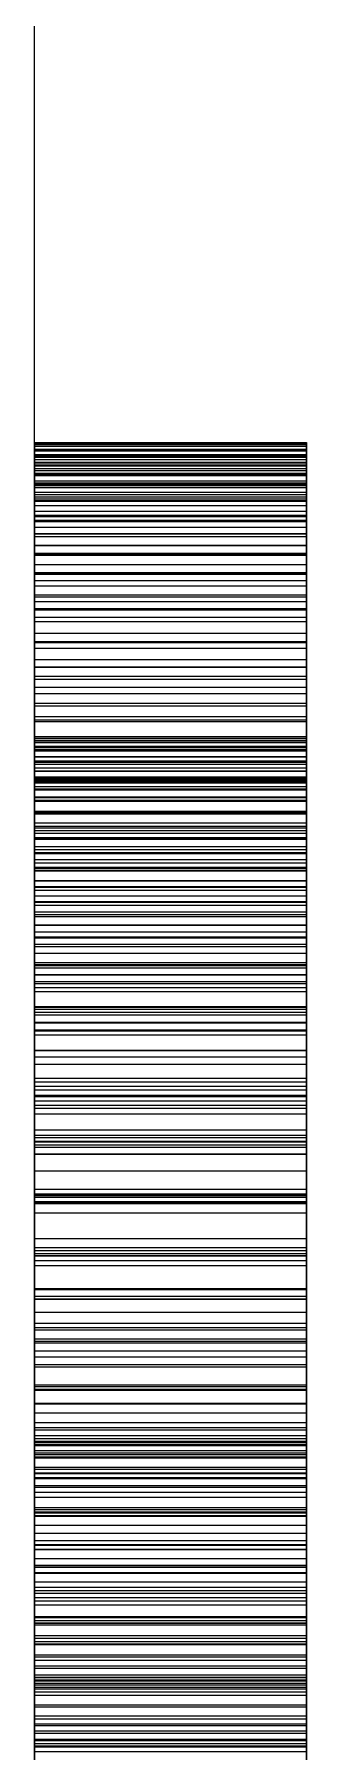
# Model space of a CAD drawing. Header units: millimetres. Extents: x 40 to 1360, y 134 to 546.
# Drawn here: x 107.85 to 108.05, y 488.637 to 489.9 of the extents above; entities that cross this region are included whole.
import ezdxf

# ---------------------------------------------------------------- set-up
doc = ezdxf.new("R2010")
doc.units = ezdxf.units.MM
doc.linetypes.add('WP_HIDDEN', pattern=[2.3, 1.5, -0.8])
doc.layers.add('HIDDEN', color=7, linetype='WP_HIDDEN', lineweight=13)
doc.layers.add('VISIBLE', color=7, linetype='CONTINUOUS', lineweight=25)

msp = doc.modelspace()

# ---------------------------------------------------------------- linework, layer by layer
at = {"layer": 'HIDDEN', "ltscale": 2}
for p, q in [((107.85, 489.6), (107.85, 489.59772)), ((107.85, 489.59882), (107.85, 489.6)), ((107.85, 489.6), (107.85, 489.59938)), ((107.85, 489.59933), (107.85, 489.6)), ((107.85, 489.6), (108.05, 489.6)), ((107.85, 489.59938), (107.85, 489.59751)), ((107.85, 489.59938), (108.05, 489.59938)), ((107.85, 489.59732), (107.85, 489.59933)), ((107.85, 489.59933), (108.05, 489.59933)), ((107.85, 489.59527), (107.85, 489.59882)), ((107.85, 489.59882), (108.05, 489.59882)), ((107.85, 489.59772), (107.85, 489.59486)), ((107.85, 489.59772), (108.05, 489.59772)), ((107.85, 489.59751), (107.85, 489.5944)), ((107.85, 489.59751), (108.05, 489.59751)), ((107.85, 489.59396), (107.85, 489.59732)), ((107.85, 489.59732), (108.05, 489.59732)), ((108.05, 489.59882), (108.05, 489.6)), ((108.05, 489.6), (108.05, 489.59772)), ((108.05, 489.59933), (108.05, 489.6)), ((108.05, 489.6), (108.05, 489.59938)), ((108.05, 489.59938), (108.05, 489.59751)), ((108.05, 489.59732), (108.05, 489.59933)), ((108.05, 489.59527), (108.05, 489.59882)), ((108.05, 489.59772), (108.05, 489.59486)), ((108.05, 489.59751), (108.05, 489.5944)), ((108.05, 489.59396), (108.05, 489.59732)), ((107.85, 489.58936), (107.85, 489.59527)), ((107.85, 489.59527), (108.05, 489.59527)), ((107.85, 489.59486), (107.85, 489.59087)), ((107.85, 489.59486), (108.05, 489.59486)), ((107.85, 489.5944), (107.85, 489.59004)), ((107.85, 489.5944), (108.05, 489.5944)), ((107.85, 489.58926), (107.85, 489.59396)), ((107.85, 489.59396), (108.05, 489.59396)), ((107.85, 489.59119), (107.85, 487.43818)), ((107.85, 489.59028), (107.85, 489.59119)), ((107.85, 488.06676), (107.85, 489.59119)), ((107.85, 489.59119), (107.85, 488.09319)), ((107.85, 489.59119), (107.85, 489.33712)), ((107.85, 489.59119), (108.05, 489.59119)), ((107.85, 489.59087), (107.85, 489.58573)), ((107.85, 489.59087), (108.05, 489.59087)), ((107.85, 489.58756), (107.85, 489.59028)), ((107.85, 489.59028), (108.05, 489.59028)), ((107.85, 489.59004), (107.85, 489.58444)), ((107.85, 489.59004), (108.05, 489.59004)), ((107.85, 489.58109), (107.85, 489.58936)), ((107.85, 489.58936), (108.05, 489.58936)), ((107.85, 489.58322), (107.85, 489.58926)), ((107.85, 489.58926), (108.05, 489.58926)), ((107.85, 489.58303), (107.85, 489.58756)), ((107.85, 489.58756), (108.05, 489.58756)), ((107.85, 489.58573), (107.85, 489.57945)), ((107.85, 489.58573), (108.05, 489.58573)), ((107.85, 489.58444), (107.85, 489.57759)), ((107.85, 489.58444), (108.05, 489.58444)), ((108.05, 489.58936), (108.05, 489.59527)), ((108.05, 489.59486), (108.05, 489.59087)), ((108.05, 489.5944), (108.05, 489.59004)), ((108.05, 489.58926), (108.05, 489.59396)), ((108.05, 489.59119), (108.05, 487.43818)), ((108.05, 489.59028), (108.05, 489.59119)), ((108.05, 488.06676), (108.05, 489.59119)), ((108.05, 489.59119), (108.05, 488.09319)), ((108.05, 489.59119), (108.05, 489.33712)), ((108.05, 489.59087), (108.05, 489.58573)), ((108.05, 489.58756), (108.05, 489.59028)), ((108.05, 489.59004), (108.05, 489.58444)), ((108.05, 489.58109), (108.05, 489.58936)), ((108.05, 489.58322), (108.05, 489.58926)), ((108.05, 489.58303), (108.05, 489.58756)), ((108.05, 489.58573), (108.05, 489.57945)), ((108.05, 489.58444), (108.05, 489.57759)), ((107.85, 489.57584), (107.85, 489.58322)), ((107.85, 489.58322), (108.05, 489.58322)), ((107.85, 489.57669), (107.85, 489.58303)), ((107.85, 489.58303), (108.05, 489.58303)), ((107.85, 489.57046), (107.85, 489.58109)), ((107.85, 489.58109), (108.05, 489.58109)), ((107.85, 489.57945), (107.85, 489.57203)), ((107.85, 489.57945), (108.05, 489.57945)), ((107.85, 489.57759), (107.85, 489.5695)), ((107.85, 489.57759), (108.05, 489.57759)), ((107.85, 489.56853), (107.85, 489.57669)), ((107.85, 489.57669), (108.05, 489.57669)), ((107.85, 489.56711), (107.85, 489.57584)), ((107.85, 489.57584), (108.05, 489.57584)), ((107.85, 489.57203), (107.85, 489.56347)), ((107.85, 489.57203), (108.05, 489.57203)), ((108.05, 489.57584), (108.05, 489.58322)), ((108.05, 489.57669), (108.05, 489.58303)), ((108.05, 489.57046), (108.05, 489.58109)), ((108.05, 489.57945), (108.05, 489.57203)), ((108.05, 489.57759), (108.05, 489.5695)), ((108.05, 489.56853), (108.05, 489.57669)), ((108.05, 489.56711), (108.05, 489.57584)), ((108.05, 489.57203), (108.05, 489.56347)), ((107.85, 489.55746), (107.85, 489.57046)), ((107.85, 489.57046), (108.05, 489.57046)), ((107.85, 489.5695), (107.85, 489.56016)), ((107.85, 489.5695), (108.05, 489.5695)), ((107.85, 489.55856), (107.85, 489.56853)), ((107.85, 489.56853), (108.05, 489.56853)), ((107.85, 489.55704), (107.85, 489.56711)), ((107.85, 489.56711), (108.05, 489.56711)), ((107.85, 489.56347), (107.85, 489.55376)), ((107.85, 489.56347), (108.05, 489.56347)), ((107.85, 489.56182), (107.85, 488.45594)), ((107.85, 489.30921), (107.85, 489.56182)), ((107.85, 489.56182), (108.05, 489.56182)), ((107.85, 489.56016), (107.85, 489.54958)), ((107.85, 489.56016), (108.05, 489.56016)), ((107.85, 489.54677), (107.85, 489.55856)), ((107.85, 489.55856), (108.05, 489.55856)), ((108.05, 489.55746), (108.05, 489.57046)), ((108.05, 489.5695), (108.05, 489.56016)), ((108.05, 489.55856), (108.05, 489.56853)), ((108.05, 489.55704), (108.05, 489.56711)), ((108.05, 489.56347), (108.05, 489.55376)), ((108.05, 489.56182), (108.05, 488.45594)), ((108.05, 489.30921), (108.05, 489.56182)), ((108.05, 489.56016), (108.05, 489.54958)), ((108.05, 489.54677), (108.05, 489.55856)), ((107.85, 489.54209), (107.85, 489.55746)), ((107.85, 489.55746), (108.05, 489.55746)), ((107.85, 489.54563), (107.85, 489.55704)), ((107.85, 489.55704), (108.05, 489.55704)), ((107.85, 489.55376), (107.85, 489.54292)), ((107.85, 489.55376), (108.05, 489.55376)), ((107.85, 489.54958), (107.85, 489.53776)), ((107.85, 489.54958), (108.05, 489.54958)), ((107.85, 489.53318), (107.85, 489.54677)), ((107.85, 489.54677), (108.05, 489.54677)), ((108.05, 489.54209), (108.05, 489.55746)), ((108.05, 489.54563), (108.05, 489.55704)), ((108.05, 489.55376), (108.05, 489.54292)), ((108.05, 489.54958), (108.05, 489.53776)), ((108.05, 489.53318), (108.05, 489.54677)), ((107.85, 489.53288), (107.85, 489.54563)), ((107.85, 489.54563), (108.05, 489.54563)), ((107.85, 489.54292), (107.85, 489.53093)), ((107.85, 489.54292), (108.05, 489.54292)), ((107.85, 489.52437), (107.85, 489.54209)), ((107.85, 489.54209), (108.05, 489.54209)), ((107.85, 489.53776), (107.85, 489.52468)), ((107.85, 489.53776), (108.05, 489.53776)), ((108.05, 489.53288), (108.05, 489.54563)), ((108.05, 489.54292), (108.05, 489.53093)), ((108.05, 489.52437), (108.05, 489.54209)), ((108.05, 489.53776), (108.05, 489.52468)), ((107.85, 489.51729), (107.85, 489.53318)), ((107.85, 489.53318), (108.05, 489.53318)), ((107.85, 489.51878), (107.85, 489.53288)), ((107.85, 489.53288), (108.05, 489.53288)), ((107.85, 489.53093), (107.85, 489.5178)), ((107.85, 489.53093), (108.05, 489.53093)), ((107.85, 489.52468), (107.85, 489.51037)), ((107.85, 489.52468), (108.05, 489.52468)), ((107.85, 489.5046), (107.85, 489.52437)), ((107.85, 489.52437), (108.05, 489.52437)), ((108.05, 489.51729), (108.05, 489.53318)), ((108.05, 489.51878), (108.05, 489.53288)), ((108.05, 489.53093), (108.05, 489.5178)), ((108.05, 489.52468), (108.05, 489.51037)), ((108.05, 489.5046), (108.05, 489.52437)), ((107.85, 489.50335), (107.85, 489.51878)), ((107.85, 489.51878), (108.05, 489.51878)), ((107.85, 489.5178), (107.85, 489.50353)), ((107.85, 489.5178), (108.05, 489.5178)), ((107.85, 489.49862), (107.85, 489.51729)), ((107.85, 489.51729), (108.05, 489.51729)), ((107.85, 489.51037), (107.85, 489.49481)), ((107.85, 489.51037), (108.05, 489.51037)), ((108.05, 489.50335), (108.05, 489.51878)), ((108.05, 489.5178), (108.05, 489.50353)), ((108.05, 489.49862), (108.05, 489.51729)), ((108.05, 489.51037), (108.05, 489.49481)), ((107.85, 489.48311), (107.85, 489.5046)), ((107.85, 489.5046), (108.05, 489.5046)), ((107.85, 489.50353), (107.85, 489.48812)), ((107.85, 489.50353), (108.05, 489.50353)), ((107.85, 489.48657), (107.85, 489.50335)), ((107.85, 489.50335), (108.05, 489.50335)), ((107.85, 489.47717), (107.85, 489.49862)), ((107.85, 489.49862), (108.05, 489.49862)), ((108.05, 489.48311), (108.05, 489.5046)), ((108.05, 489.50353), (108.05, 489.48812)), ((108.05, 489.48657), (108.05, 489.50335)), ((108.05, 489.47717), (108.05, 489.49862)), ((107.85, 489.49481), (107.85, 489.478)), ((107.85, 489.49481), (108.05, 489.49481)), ((107.85, 489.48812), (107.85, 489.47157)), ((107.85, 489.48812), (108.05, 489.48812)), ((107.85, 489.46844), (107.85, 489.48657)), ((107.85, 489.48657), (108.05, 489.48657)), ((107.85, 489.4599), (107.85, 489.48311)), ((107.85, 489.48311), (108.05, 489.48311)), ((108.05, 489.49481), (108.05, 489.478)), ((108.05, 489.48812), (108.05, 489.47157)), ((108.05, 489.46844), (108.05, 489.48657)), ((108.05, 489.4599), (108.05, 489.48311)), ((107.85, 489.478), (107.85, 489.45995)), ((107.85, 489.478), (108.05, 489.478)), ((107.85, 489.45295), (107.85, 489.47717)), ((107.85, 489.47717), (108.05, 489.47717)), ((107.85, 489.47157), (107.85, 489.45387)), ((107.85, 489.47157), (108.05, 489.47157)), ((108.05, 489.478), (108.05, 489.45995)), ((108.05, 489.45295), (108.05, 489.47717)), ((108.05, 489.47157), (108.05, 489.45387)), ((107.85, 489.44898), (107.85, 489.46844)), ((107.85, 489.46844), (108.05, 489.46844)), ((107.85, 489.45995), (107.85, 489.44065)), ((107.85, 489.45995), (108.05, 489.45995)), ((107.85, 489.43496), (107.85, 489.4599)), ((107.85, 489.4599), (108.05, 489.4599)), ((108.05, 489.44898), (108.05, 489.46844)), ((108.05, 489.45995), (108.05, 489.44065)), ((108.05, 489.43496), (108.05, 489.4599)), ((107.85, 489.45387), (107.85, 489.43514)), ((107.85, 489.45387), (108.05, 489.45387)), ((107.85, 489.42596), (107.85, 489.45295)), ((107.85, 489.45295), (108.05, 489.45295)), ((107.85, 489.42817), (107.85, 489.44898)), ((107.85, 489.44898), (108.05, 489.44898)), ((108.05, 489.45387), (108.05, 489.43514)), ((108.05, 489.42596), (108.05, 489.45295)), ((108.05, 489.42817), (108.05, 489.44898)), ((107.85, 489.44065), (107.85, 489.42017)), ((107.85, 489.44065), (108.05, 489.44065)), ((107.85, 489.43514), (107.85, 489.41547)), ((107.85, 489.43514), (108.05, 489.43514)), ((107.85, 489.40831), (107.85, 489.43496)), ((107.85, 489.43496), (108.05, 489.43496)), ((108.05, 489.44065), (108.05, 489.42017)), ((108.05, 489.43514), (108.05, 489.41547)), ((108.05, 489.40831), (108.05, 489.43496)), ((107.85, 489.40637), (107.85, 489.42817)), ((107.85, 489.42817), (108.05, 489.42817)), ((107.85, 489.39618), (107.85, 489.42596)), ((107.85, 489.42596), (108.05, 489.42596)), ((107.85, 489.42017), (107.85, 489.39856)), ((107.85, 489.42017), (108.05, 489.42017)), ((108.05, 489.40637), (108.05, 489.42817)), ((108.05, 489.39618), (108.05, 489.42596)), ((108.05, 489.42017), (108.05, 489.39856)), ((107.85, 489.41547), (107.85, 489.39487)), ((107.85, 489.41547), (108.05, 489.41547)), ((107.85, 489.37994), (107.85, 489.40831)), ((107.85, 489.40831), (108.05, 489.40831)), ((108.05, 489.41547), (108.05, 489.39487)), ((108.05, 489.37994), (108.05, 489.40831)), ((107.85, 489.38393), (107.85, 489.40637)), ((107.85, 489.40637), (108.05, 489.40637)), ((107.85, 489.39856), (107.85, 489.37581)), ((107.85, 489.39856), (108.05, 489.39856)), ((107.85, 489.36363), (107.85, 489.39618)), ((107.85, 489.39618), (108.05, 489.39618)), ((107.85, 489.39487), (107.85, 489.37333)), ((107.85, 489.39487), (108.05, 489.39487)), ((108.05, 489.38393), (108.05, 489.40637)), ((108.05, 489.39856), (108.05, 489.37581)), ((108.05, 489.36363), (108.05, 489.39618)), ((108.05, 489.39487), (108.05, 489.37333)), ((107.85, 489.36084), (107.85, 489.38393)), ((107.85, 489.38393), (108.05, 489.38393)), ((107.85, 489.38264), (107.85, 489.38115)), ((107.85, 489.38113), (107.85, 489.38264)), ((107.85, 489.38264), (108.05, 489.38264)), ((108.05, 489.36084), (108.05, 489.38393)), ((108.05, 489.38264), (108.05, 489.38115)), ((108.05, 489.38113), (108.05, 489.38264)), ((107.85, 489.38117), (107.85, 489.37949)), ((107.85, 489.37939), (107.85, 489.38117)), ((107.85, 489.38117), (108.05, 489.38117)), ((107.85, 489.38115), (107.85, 489.37668)), ((107.85, 489.38115), (108.05, 489.38115)), ((107.85, 489.37659), (107.85, 489.38113)), ((107.85, 489.38113), (108.05, 489.38113)), ((107.85, 489.34984), (107.85, 489.37994)), ((107.85, 489.37994), (108.05, 489.37994)), ((107.85, 489.37949), (107.85, 489.37443)), ((107.85, 489.37949), (108.05, 489.37949)), ((107.85, 489.37402), (107.85, 489.37939)), ((107.85, 489.37939), (108.05, 489.37939)), ((107.85, 489.37668), (107.85, 489.36922)), ((107.85, 489.37668), (108.05, 489.37668)), ((107.85, 489.36901), (107.85, 489.37659)), ((107.85, 489.37659), (108.05, 489.37659)), ((107.85, 489.37581), (107.85, 489.35194)), ((107.85, 489.37581), (108.05, 489.37581)), ((107.85, 489.37443), (107.85, 489.366)), ((107.85, 489.37443), (108.05, 489.37443)), ((107.85, 489.36507), (107.85, 489.37402)), ((107.85, 489.37402), (108.05, 489.37402)), ((107.85, 489.37333), (107.85, 489.35085)), ((107.85, 489.37333), (108.05, 489.37333)), ((107.85, 489.36922), (107.85, 489.35878)), ((107.85, 489.36922), (108.05, 489.36922)), ((108.05, 489.38117), (108.05, 489.37949)), ((108.05, 489.37939), (108.05, 489.38117)), ((108.05, 489.38115), (108.05, 489.37668)), ((108.05, 489.37659), (108.05, 489.38113)), ((108.05, 489.34984), (108.05, 489.37994)), ((108.05, 489.37949), (108.05, 489.37443)), ((108.05, 489.37402), (108.05, 489.37939)), ((108.05, 489.37668), (108.05, 489.36922)), ((108.05, 489.36901), (108.05, 489.37659)), ((108.05, 489.37581), (108.05, 489.35194)), ((108.05, 489.37443), (108.05, 489.366)), ((108.05, 489.36507), (108.05, 489.37402)), ((108.05, 489.37333), (108.05, 489.35085)), ((108.05, 489.36922), (108.05, 489.35878)), ((107.85, 489.35841), (107.85, 489.36901)), ((107.85, 489.36901), (108.05, 489.36901)), ((107.85, 489.366), (107.85, 489.35419)), ((107.85, 489.366), (108.05, 489.366)), ((107.85, 489.35254), (107.85, 489.36507)), ((107.85, 489.36507), (108.05, 489.36507)), ((107.85, 489.3283), (107.85, 489.36363)), ((107.85, 489.36363), (108.05, 489.36363)), ((107.85, 489.33712), (107.85, 489.36084)), ((107.85, 489.36084), (108.05, 489.36084)), ((107.85, 489.35878), (107.85, 489.34535)), ((107.85, 489.35878), (108.05, 489.35878)), ((107.85, 489.34478), (107.85, 489.35841)), ((107.85, 489.35841), (108.05, 489.35841)), ((108.05, 489.35841), (108.05, 489.36901)), ((108.05, 489.366), (108.05, 489.35419)), ((108.05, 489.35254), (108.05, 489.36507)), ((108.05, 489.3283), (108.05, 489.36363)), ((108.05, 489.33712), (108.05, 489.36084)), ((108.05, 489.35878), (108.05, 489.34535)), ((108.05, 489.34478), (108.05, 489.35841)), ((107.85, 489.35419), (107.85, 489.33901)), ((107.85, 489.35419), (108.05, 489.35419)), ((107.85, 488.64099), (107.85, 489.35327)), ((107.85, 489.35327), (108.05, 489.35327)), ((107.85, 489.35327), (107.85, 489.35173)), ((107.85, 489.33643), (107.85, 489.35254)), ((107.85, 489.35254), (108.05, 489.35254)), ((107.85, 489.35194), (107.85, 489.32694)), ((107.85, 489.35194), (108.05, 489.35194)), ((107.85, 489.35173), (108.05, 489.35173)), ((107.85, 489.35173), (107.85, 489.34712)), ((107.85, 489.35085), (107.85, 489.32744)), ((107.85, 489.35085), (108.05, 489.35085)), ((107.85, 489.31802), (107.85, 489.34984)), ((107.85, 489.34984), (108.05, 489.34984)), ((107.85, 489.34712), (108.05, 489.34712)), ((107.85, 489.34712), (107.85, 489.33943)), ((107.85, 489.34535), (107.85, 489.32895)), ((107.85, 489.34535), (108.05, 489.34535)), ((107.85, 489.32812), (107.85, 489.34478)), ((107.85, 489.34478), (108.05, 489.34478)), ((108.05, 489.35419), (108.05, 489.33901)), ((108.05, 488.64099), (108.05, 489.35327)), ((108.05, 489.35327), (108.05, 489.35173)), ((108.05, 489.33643), (108.05, 489.35254)), ((108.05, 489.35194), (108.05, 489.32694)), ((108.05, 489.35173), (108.05, 489.34712)), ((108.05, 489.35085), (108.05, 489.32744)), ((108.05, 489.31802), (108.05, 489.34984)), ((108.05, 489.34712), (108.05, 489.33943)), ((108.05, 489.34535), (108.05, 489.32895)), ((108.05, 489.32812), (108.05, 489.34478)), ((107.85, 489.33943), (108.05, 489.33943)), ((107.85, 489.33943), (107.85, 489.32867)), ((107.85, 489.33901), (107.85, 489.32046)), ((107.85, 489.33901), (108.05, 489.33901)), ((107.85, 489.33712), (107.85, 487.43818)), ((107.85, 489.31275), (107.85, 489.33712)), ((107.85, 489.33712), (108.05, 489.33712)), ((107.85, 489.31674), (107.85, 489.33643)), ((107.85, 489.33643), (108.05, 489.33643)), ((108.05, 489.33943), (108.05, 489.32867)), ((108.05, 489.33901), (108.05, 489.32046)), ((108.05, 489.33712), (108.05, 487.43818)), ((108.05, 489.31275), (108.05, 489.33712)), ((108.05, 489.31674), (108.05, 489.33643)), ((107.85, 489.32895), (107.85, 489.30956)), ((107.85, 489.32895), (108.05, 489.32895)), ((107.85, 489.32867), (108.05, 489.32867)), ((107.85, 489.32867), (107.85, 489.31483)), ((107.85, 489.29111), (107.85, 489.3283)), ((107.85, 489.3283), (108.05, 489.3283)), ((107.85, 489.30843), (107.85, 489.32812)), ((107.85, 489.32812), (108.05, 489.32812)), ((107.85, 489.32744), (107.85, 489.3031)), ((107.85, 489.32744), (108.05, 489.32744)), ((107.85, 489.32694), (107.85, 489.3008)), ((107.85, 489.32694), (108.05, 489.32694)), ((107.85, 489.32046), (107.85, 489.29853)), ((107.85, 489.32046), (108.05, 489.32046)), ((108.05, 489.32895), (108.05, 489.30956)), ((108.05, 489.32867), (108.05, 489.31483)), ((108.05, 489.29111), (108.05, 489.3283)), ((108.05, 489.30843), (108.05, 489.32812)), ((108.05, 489.32744), (108.05, 489.3031)), ((108.05, 489.32694), (108.05, 489.3008)), ((108.05, 489.32046), (108.05, 489.29853)), ((107.85, 489.28509), (107.85, 489.31802)), ((107.85, 489.31802), (108.05, 489.31802)), ((107.85, 489.29347), (107.85, 489.31674)), ((107.85, 489.31674), (108.05, 489.31674)), ((107.85, 489.31483), (108.05, 489.31483)), ((107.85, 489.31483), (107.85, 489.29792)), ((107.85, 489.28773), (107.85, 489.31275)), ((107.85, 489.31275), (108.05, 489.31275)), ((107.85, 489.30956), (107.85, 489.28718)), ((107.85, 489.30956), (108.05, 489.30956)), ((107.85, 488.73057), (107.85, 489.30921)), ((107.85, 489.30921), (108.05, 489.30921)), ((107.85, 489.28571), (107.85, 489.30843)), ((107.85, 489.30843), (108.05, 489.30843)), ((108.05, 489.28509), (108.05, 489.31802)), ((108.05, 489.29347), (108.05, 489.31674)), ((108.05, 489.31483), (108.05, 489.29792)), ((108.05, 489.28773), (108.05, 489.31275)), ((108.05, 489.30956), (108.05, 489.28718)), ((108.05, 488.73057), (108.05, 489.30921)), ((108.05, 489.28571), (108.05, 489.30843)), ((107.85, 489.3031), (107.85, 489.27782)), ((107.85, 489.3031), (108.05, 489.3031)), ((107.85, 489.3008), (107.85, 489.27354)), ((107.85, 489.3008), (108.05, 489.3008)), ((107.85, 489.29853), (107.85, 489.27323)), ((107.85, 489.29853), (108.05, 489.29853)), ((107.85, 489.29792), (108.05, 489.29792)), ((107.85, 489.29792), (107.85, 489.27794)), ((107.85, 489.26662), (107.85, 489.29347)), ((107.85, 489.29347), (108.05, 489.29347)), ((108.05, 489.3031), (108.05, 489.27782)), ((108.05, 489.3008), (108.05, 489.27354)), ((108.05, 489.29853), (108.05, 489.27323)), ((108.05, 489.29792), (108.05, 489.27794)), ((108.05, 489.26662), (108.05, 489.29347)), ((107.85, 489.25295), (107.85, 489.29111)), ((107.85, 489.29111), (108.05, 489.29111)), ((107.85, 489.26208), (107.85, 489.28773)), ((107.85, 489.28773), (108.05, 489.28773)), ((107.85, 489.28718), (107.85, 489.26254)), ((107.85, 489.28718), (108.05, 489.28718)), ((107.85, 489.25997), (107.85, 489.28571)), ((107.85, 489.28571), (108.05, 489.28571)), ((107.85, 489.25166), (107.85, 489.28509)), ((107.85, 489.28509), (108.05, 489.28509)), ((108.05, 489.25295), (108.05, 489.29111)), ((108.05, 489.26208), (108.05, 489.28773)), ((108.05, 489.28718), (108.05, 489.26254)), ((108.05, 489.25997), (108.05, 489.28571)), ((108.05, 489.25166), (108.05, 489.28509)), ((107.85, 489.27794), (108.05, 489.27794)), ((107.85, 489.27794), (107.85, 489.26679)), ((107.85, 489.27782), (107.85, 489.25161)), ((107.85, 489.27782), (108.05, 489.27782)), ((107.85, 489.27354), (107.85, 489.24514)), ((107.85, 489.27354), (108.05, 489.27354)), ((107.85, 489.27323), (107.85, 489.24548)), ((107.85, 489.27323), (108.05, 489.27323)), ((107.85, 489.27103), (107.85, 487.43818)), ((107.85, 489.27103), (108.05, 489.27103)), ((108.05, 489.27794), (108.05, 489.26679)), ((108.05, 489.27782), (108.05, 489.25161)), ((108.05, 489.27354), (108.05, 489.24514)), ((108.05, 489.27323), (108.05, 489.24548)), ((108.05, 487.43818), (108.05, 489.27103)), ((107.85, 489.26679), (108.05, 489.26679)), ((107.85, 489.26679), (107.85, 489.25487)), ((107.85, 489.23661), (107.85, 489.26662)), ((107.85, 489.26662), (108.05, 489.26662)), ((107.85, 489.26254), (107.85, 489.23633)), ((107.85, 489.26254), (108.05, 489.26254)), ((107.85, 489.23578), (107.85, 489.26208)), ((107.85, 489.26208), (108.05, 489.26208)), ((107.85, 489.23119), (107.85, 489.25997)), ((107.85, 489.25997), (108.05, 489.25997)), ((108.05, 489.26679), (108.05, 489.25487)), ((108.05, 489.23661), (108.05, 489.26662)), ((108.05, 489.26254), (108.05, 489.23633)), ((108.05, 489.23578), (108.05, 489.26208)), ((108.05, 489.23119), (108.05, 489.25997)), ((107.85, 489.25487), (108.05, 489.25487)), ((107.85, 489.25487), (107.85, 489.22942)), ((107.85, 489.21382), (107.85, 489.25295)), ((107.85, 489.25295), (108.05, 489.25295)), ((107.85, 489.21772), (107.85, 489.25166)), ((107.85, 489.25166), (108.05, 489.25166)), ((107.85, 489.25161), (107.85, 489.22446)), ((107.85, 489.25161), (108.05, 489.25161)), ((107.85, 489.24548), (107.85, 489.21618)), ((107.85, 489.24548), (108.05, 489.24548)), ((107.85, 489.24514), (107.85, 489.21562)), ((107.85, 489.24514), (108.05, 489.24514)), ((108.05, 489.25487), (108.05, 489.22942)), ((108.05, 489.21382), (108.05, 489.25295)), ((108.05, 489.21772), (108.05, 489.25166)), ((108.05, 489.25161), (108.05, 489.22446)), ((108.05, 489.24548), (108.05, 489.21618)), ((108.05, 489.24514), (108.05, 489.21562)), ((107.85, 489.24019), (107.85, 487.43818)), ((107.85, 489.24019), (108.05, 489.24019)), ((107.85, 489.20384), (107.85, 489.23661)), ((107.85, 489.23661), (108.05, 489.23661)), ((107.85, 489.23633), (107.85, 489.20857)), ((107.85, 489.23633), (108.05, 489.23633)), ((107.85, 489.20884), (107.85, 489.23578)), ((107.85, 489.23578), (108.05, 489.23578)), ((107.85, 489.19939), (107.85, 489.23119)), ((107.85, 489.23119), (108.05, 489.23119)), ((108.05, 487.43818), (108.05, 489.24019)), ((108.05, 489.20384), (108.05, 489.23661)), ((108.05, 489.23633), (108.05, 489.20857)), ((108.05, 489.20884), (108.05, 489.23578)), ((108.05, 489.19939), (108.05, 489.23119)), ((107.85, 489.22942), (108.05, 489.22942)), ((107.85, 489.22942), (107.85, 489.20228)), ((107.85, 489.22446), (107.85, 489.19637)), ((107.85, 489.22446), (108.05, 489.22446)), ((107.85, 489.18328), (107.85, 489.21772)), ((107.85, 489.21772), (108.05, 489.21772)), ((108.05, 489.22942), (108.05, 489.20228)), ((108.05, 489.22446), (108.05, 489.19637)), ((108.05, 489.18328), (108.05, 489.21772)), ((107.85, 489.21618), (107.85, 489.18535)), ((107.85, 489.21618), (108.05, 489.21618)), ((107.85, 489.21562), (107.85, 489.18496)), ((107.85, 489.21562), (108.05, 489.21562)), ((107.85, 489.17373), (107.85, 489.21382)), ((107.85, 489.21382), (108.05, 489.21382)), ((107.85, 489.18126), (107.85, 489.20884)), ((107.85, 489.20884), (108.05, 489.20884)), ((107.85, 489.20857), (107.85, 489.17924)), ((107.85, 489.20857), (108.05, 489.20857)), ((108.05, 489.21618), (108.05, 489.18535)), ((108.05, 489.21562), (108.05, 489.18496)), ((108.05, 489.17373), (108.05, 489.21382)), ((108.05, 489.18126), (108.05, 489.20884)), ((108.05, 489.20857), (108.05, 489.17924)), ((107.85, 489.16832), (107.85, 489.20384)), ((107.85, 489.20384), (108.05, 489.20384)), ((107.85, 489.20228), (108.05, 489.20228)), ((107.85, 489.20228), (107.85, 489.17343)), ((107.85, 489.16455), (107.85, 489.19939)), ((107.85, 489.19939), (108.05, 489.19939)), ((107.85, 489.19637), (107.85, 489.16735)), ((107.85, 489.19637), (108.05, 489.19637)), ((108.05, 489.16832), (108.05, 489.20384)), ((108.05, 489.20228), (108.05, 489.17343)), ((108.05, 489.16455), (108.05, 489.19939)), ((108.05, 489.19637), (108.05, 489.16735)), ((107.85, 489.18535), (107.85, 489.15299)), ((107.85, 489.18535), (108.05, 489.18535)), ((107.85, 489.18496), (107.85, 489.15318)), ((107.85, 489.18496), (108.05, 489.18496)), ((107.85, 489.14833), (107.85, 489.18328)), ((107.85, 489.18328), (108.05, 489.18328)), ((107.85, 489.15303), (107.85, 489.18126)), ((107.85, 489.18126), (108.05, 489.18126)), ((108.05, 489.18535), (108.05, 489.15299)), ((108.05, 489.18496), (108.05, 489.15318)), ((108.05, 489.14833), (108.05, 489.18328)), ((108.05, 489.15303), (108.05, 489.18126)), ((107.85, 489.17924), (107.85, 489.14835)), ((107.85, 489.17924), (108.05, 489.17924)), ((107.85, 489.13268), (107.85, 489.17373)), ((107.85, 489.17373), (108.05, 489.17373)), ((107.85, 489.17343), (108.05, 489.17343)), ((107.85, 489.17343), (107.85, 489.14289)), ((107.85, 489.13004), (107.85, 489.16832)), ((107.85, 489.16832), (108.05, 489.16832)), ((107.85, 489.16735), (107.85, 489.10651)), ((107.85, 489.16735), (108.05, 489.16735)), ((108.05, 489.17924), (108.05, 489.14835)), ((108.05, 489.13268), (108.05, 489.17373)), ((108.05, 489.17343), (108.05, 489.14289)), ((108.05, 489.13004), (108.05, 489.16832)), ((108.05, 489.16735), (108.05, 489.10651)), ((107.85, 489.12669), (107.85, 489.16455)), ((107.85, 489.16455), (108.05, 489.16455)), ((108.05, 489.12669), (108.05, 489.16455)), ((107.85, 489.15318), (107.85, 489.12026)), ((107.85, 489.15318), (108.05, 489.15318)), ((107.85, 489.12417), (107.85, 489.15303)), ((107.85, 489.15303), (108.05, 489.15303)), ((107.85, 489.15299), (107.85, 489.11908)), ((107.85, 489.15299), (108.05, 489.15299)), ((107.85, 489.14835), (107.85, 489.1159)), ((107.85, 489.14835), (108.05, 489.14835)), ((107.85, 489.11288), (107.85, 489.14833)), ((107.85, 489.14833), (108.05, 489.14833)), ((107.85, 489.14289), (108.05, 489.14289)), ((107.85, 489.14289), (107.85, 489.11065)), ((108.05, 489.15318), (108.05, 489.12026)), ((108.05, 489.12417), (108.05, 489.15303)), ((108.05, 489.15299), (108.05, 489.11908)), ((108.05, 489.14835), (108.05, 489.1159)), ((108.05, 489.11288), (108.05, 489.14833)), ((108.05, 489.14289), (108.05, 489.11065)), ((107.85, 489.09066), (107.85, 489.13268)), ((107.85, 489.13268), (108.05, 489.13268)), ((107.85, 489.08901), (107.85, 489.13004)), ((107.85, 489.13004), (108.05, 489.13004)), ((108.05, 489.09066), (108.05, 489.13268)), ((108.05, 489.08901), (108.05, 489.13004)), ((107.85, 489.0858), (107.85, 489.12669)), ((107.85, 489.12669), (108.05, 489.12669)), ((107.85, 489.09466), (107.85, 489.12417)), ((107.85, 489.12417), (108.05, 489.12417)), ((107.85, 489.12026), (107.85, 489.08622)), ((107.85, 489.12026), (108.05, 489.12026)), ((107.85, 489.11908), (107.85, 489.08364)), ((107.85, 489.11908), (108.05, 489.11908)), ((108.05, 489.0858), (108.05, 489.12669)), ((108.05, 489.09466), (108.05, 489.12417)), ((108.05, 489.12026), (108.05, 489.08622)), ((108.05, 489.11908), (108.05, 489.08364)), ((107.85, 489.1159), (107.85, 489.0819)), ((107.85, 489.1159), (108.05, 489.1159)), ((107.85, 489.07692), (107.85, 489.11288)), ((107.85, 489.11288), (108.05, 489.11288)), ((107.85, 489.11065), (108.05, 489.11065)), ((107.85, 489.11065), (107.85, 489.07671)), ((107.85, 489.10651), (107.85, 489.04192)), ((107.85, 489.10651), (108.05, 489.10651)), ((108.05, 489.1159), (108.05, 489.0819)), ((108.05, 489.07692), (108.05, 489.11288)), ((108.05, 489.11065), (108.05, 489.07671)), ((108.05, 489.10651), (108.05, 489.04192)), ((107.85, 489.0645), (107.85, 489.09466)), ((107.85, 489.09466), (108.05, 489.09466)), ((108.05, 489.0645), (108.05, 489.09466)), ((107.85, 489.04768), (107.85, 489.09066)), ((107.85, 489.09066), (108.05, 489.09066)), ((107.85, 489.04523), (107.85, 489.08901)), ((107.85, 489.08901), (108.05, 489.08901)), ((107.85, 489.08622), (107.85, 489.05104)), ((107.85, 489.08622), (108.05, 489.08622)), ((107.85, 489.04188), (107.85, 489.0858)), ((107.85, 489.0858), (108.05, 489.0858)), ((107.85, 489.08364), (107.85, 489.04666)), ((107.85, 489.08364), (108.05, 489.08364)), ((107.85, 489.0819), (107.85, 489.04633)), ((107.85, 489.0819), (108.05, 489.0819)), ((108.05, 489.04768), (108.05, 489.09066)), ((108.05, 489.04523), (108.05, 489.08901)), ((108.05, 489.08622), (108.05, 489.05104)), ((108.05, 489.04188), (108.05, 489.0858)), ((108.05, 489.08364), (108.05, 489.04666)), ((108.05, 489.0819), (108.05, 489.04633)), ((107.85, 489.04045), (107.85, 489.07692)), ((107.85, 489.07692), (108.05, 489.07692)), ((107.85, 489.07671), (108.05, 489.07671)), ((107.85, 489.07671), (107.85, 489.04107)), ((108.05, 489.04045), (108.05, 489.07692)), ((108.05, 489.07671), (108.05, 489.04107)), ((107.85, 489.03371), (107.85, 489.0645)), ((107.85, 489.0645), (108.05, 489.0645)), ((108.05, 489.03371), (108.05, 489.0645)), ((107.85, 489.05104), (107.85, 489.01474)), ((107.85, 489.05104), (108.05, 489.05104)), ((107.85, 489.00374), (107.85, 489.04768)), ((107.85, 489.04768), (108.05, 489.04768)), ((107.85, 489.04666), (107.85, 489.00814)), ((107.85, 489.04666), (108.05, 489.04666)), ((107.85, 489.04633), (107.85, 489.00193)), ((107.85, 489.04633), (108.05, 489.04633)), ((107.85, 488.99869), (107.85, 489.04523)), ((107.85, 489.04523), (108.05, 489.04523)), ((107.85, 489.04192), (107.85, 488.99493)), ((107.85, 489.04192), (108.05, 489.04192)), ((107.85, 488.99493), (107.85, 489.04188)), ((107.85, 489.04188), (108.05, 489.04188)), ((107.85, 489.04107), (108.05, 489.04107)), ((107.85, 489.04107), (107.85, 489.00374)), ((108.05, 489.05104), (108.05, 489.01474)), ((108.05, 489.00374), (108.05, 489.04768)), ((108.05, 489.04666), (108.05, 489.00814)), ((108.05, 489.04633), (108.05, 489.00193)), ((108.05, 488.99869), (108.05, 489.04523)), ((108.05, 489.04192), (108.05, 488.99493)), ((108.05, 488.99493), (108.05, 489.04188)), ((108.05, 489.04107), (108.05, 489.00374)), ((107.85, 489.00596), (107.85, 489.04045)), ((107.85, 489.04045), (108.05, 489.04045)), ((107.85, 489.00227), (107.85, 489.03371)), ((107.85, 489.03371), (108.05, 489.03371)), ((108.05, 489.00596), (108.05, 489.04045)), ((108.05, 489.00227), (108.05, 489.03371)), ((107.85, 489.01474), (107.85, 488.9773)), ((107.85, 489.01474), (108.05, 489.01474)), ((107.85, 489.00814), (107.85, 488.97041)), ((107.85, 489.00814), (108.05, 489.00814)), ((107.85, 488.97225), (107.85, 489.00596)), ((107.85, 489.00596), (108.05, 489.00596)), ((107.85, 488.94759), (107.85, 489.00374)), ((107.85, 489.00374), (108.05, 489.00374)), ((107.85, 489.00374), (107.85, 488.97791)), ((108.05, 489.01474), (108.05, 488.9773)), ((108.05, 489.00814), (108.05, 488.97041)), ((108.05, 488.97225), (108.05, 489.00596)), ((108.05, 488.94759), (108.05, 489.00374)), ((108.05, 489.00374), (108.05, 488.97791)), ((107.85, 488.97003), (107.85, 489.00227)), ((107.85, 489.00227), (108.05, 489.00227)), ((107.85, 489.00193), (107.85, 488.96051)), ((107.85, 489.00193), (108.05, 489.00193)), ((107.85, 488.9494), (107.85, 488.99869)), ((107.85, 488.99869), (108.05, 488.99869)), ((107.85, 488.99493), (108.05, 488.99493)), ((108.05, 488.97003), (108.05, 489.00227)), ((108.05, 489.00193), (108.05, 488.96051)), ((108.05, 488.9494), (108.05, 488.99869)), ((107.85, 488.97791), (108.05, 488.97791)), ((107.85, 488.97791), (107.85, 488.95257)), ((108.05, 488.97791), (108.05, 488.95257)), ((107.85, 488.9773), (107.85, 488.9494)), ((107.85, 488.9773), (108.05, 488.9773)), ((107.85, 488.93933), (107.85, 488.97225)), ((107.85, 488.97225), (108.05, 488.97225)), ((107.85, 488.97041), (107.85, 488.9321)), ((107.85, 488.97041), (108.05, 488.97041)), ((107.85, 488.93793), (107.85, 488.97003)), ((107.85, 488.97003), (108.05, 488.97003)), ((108.05, 488.9773), (108.05, 488.9494)), ((108.05, 488.93933), (108.05, 488.97225)), ((108.05, 488.97041), (108.05, 488.9321)), ((108.05, 488.93793), (108.05, 488.97003)), ((107.85, 488.96051), (107.85, 488.94091)), ((107.85, 488.96051), (108.05, 488.96051)), ((107.85, 488.95257), (108.05, 488.95257)), ((107.85, 488.95257), (107.85, 488.9277)), ((108.05, 488.96051), (108.05, 488.94091)), ((108.05, 488.95257), (108.05, 488.9277)), ((107.85, 488.9494), (108.05, 488.9494)), ((107.85, 488.92035), (107.85, 488.94759)), ((107.85, 488.94759), (108.05, 488.94759)), ((107.85, 488.94091), (107.85, 488.92207)), ((107.85, 488.94091), (108.05, 488.94091)), ((108.05, 488.92035), (108.05, 488.94759)), ((108.05, 488.94091), (108.05, 488.92207)), ((107.85, 488.90718), (107.85, 488.93933)), ((107.85, 488.93933), (108.05, 488.93933)), ((107.85, 488.90596), (107.85, 488.93793)), ((107.85, 488.93793), (108.05, 488.93793)), ((107.85, 488.9321), (107.85, 488.89321)), ((107.85, 488.9321), (108.05, 488.9321)), ((107.85, 488.9277), (108.05, 488.9277)), ((107.85, 488.9277), (107.85, 488.90332)), ((108.05, 488.90718), (108.05, 488.93933)), ((108.05, 488.90596), (108.05, 488.93793)), ((108.05, 488.9321), (108.05, 488.89321)), ((108.05, 488.9277), (108.05, 488.90332)), ((107.85, 488.92207), (107.85, 488.90397)), ((107.85, 488.92207), (108.05, 488.92207)), ((107.85, 488.89368), (107.85, 488.92035)), ((107.85, 488.92035), (108.05, 488.92035)), ((108.05, 488.92207), (108.05, 488.90397)), ((108.05, 488.89368), (108.05, 488.92035)), ((107.85, 488.87581), (107.85, 488.90718)), ((107.85, 488.90718), (108.05, 488.90718)), ((107.85, 488.87413), (107.85, 488.90596)), ((107.85, 488.90596), (108.05, 488.90596)), ((107.85, 488.90397), (107.85, 488.88662)), ((107.85, 488.90397), (108.05, 488.90397)), ((107.85, 488.90332), (108.05, 488.90332)), ((107.85, 488.90332), (107.85, 488.87942)), ((108.05, 488.87581), (108.05, 488.90718)), ((108.05, 488.87413), (108.05, 488.90596)), ((108.05, 488.90397), (108.05, 488.88662)), ((108.05, 488.90332), (108.05, 488.87942)), ((107.85, 488.86757), (107.85, 488.89368)), ((107.85, 488.89368), (108.05, 488.89368)), ((107.85, 488.89321), (107.85, 488.85376)), ((107.85, 488.89321), (108.05, 488.89321)), ((108.05, 488.86757), (108.05, 488.89368)), ((108.05, 488.89321), (108.05, 488.85376)), ((107.85, 488.88662), (107.85, 488.87001)), ((107.85, 488.88662), (108.05, 488.88662)), ((107.85, 488.87942), (108.05, 488.87942)), ((107.85, 488.87942), (107.85, 488.856)), ((108.05, 488.88662), (108.05, 488.87001)), ((108.05, 488.87942), (108.05, 488.856)), ((107.85, 488.84522), (107.85, 488.87581)), ((107.85, 488.87581), (108.05, 488.87581)), ((107.85, 488.84244), (107.85, 488.87413)), ((107.85, 488.87413), (108.05, 488.87413)), ((107.85, 488.87001), (107.85, 488.85415)), ((107.85, 488.87001), (108.05, 488.87001)), ((107.85, 488.84203), (107.85, 488.86757)), ((107.85, 488.86757), (108.05, 488.86757)), ((107.85, 488.86569), (107.85, 488.86358)), ((107.85, 488.86492), (107.85, 488.86569)), ((107.85, 488.86569), (108.05, 488.86569)), ((107.85, 488.86264), (107.85, 488.86492)), ((107.85, 488.86492), (108.05, 488.86492)), ((108.05, 488.84522), (108.05, 488.87581)), ((108.05, 488.84244), (108.05, 488.87413)), ((108.05, 488.87001), (108.05, 488.85415)), ((108.05, 488.84203), (108.05, 488.86757)), ((108.05, 488.86569), (108.05, 488.86358)), ((108.05, 488.86492), (108.05, 488.86569)), ((108.05, 488.86264), (108.05, 488.86492)), ((107.85, 488.86358), (107.85, 488.85724)), ((107.85, 488.86358), (108.05, 488.86358)), ((107.85, 488.85882), (107.85, 488.86264)), ((107.85, 488.86264), (108.05, 488.86264)), ((107.85, 488.85348), (107.85, 488.85882)), ((107.85, 488.85882), (108.05, 488.85882)), ((107.85, 488.85724), (107.85, 488.84669)), ((107.85, 488.85724), (108.05, 488.85724)), ((107.85, 488.856), (108.05, 488.856)), ((107.85, 488.856), (107.85, 488.83307)), ((107.85, 488.85415), (107.85, 488.83903)), ((107.85, 488.85415), (108.05, 488.85415)), ((107.85, 488.85376), (107.85, 488.81372)), ((107.85, 488.85376), (108.05, 488.85376)), ((107.85, 488.84661), (107.85, 488.85348)), ((107.85, 488.85348), (108.05, 488.85348)), ((108.05, 488.86358), (108.05, 488.85724)), ((108.05, 488.85882), (108.05, 488.86264)), ((108.05, 488.85348), (108.05, 488.85882)), ((108.05, 488.85724), (108.05, 488.84669)), ((108.05, 488.856), (108.05, 488.83307)), ((108.05, 488.85415), (108.05, 488.83903)), ((108.05, 488.85376), (108.05, 488.81372)), ((108.05, 488.84661), (108.05, 488.85348)), ((107.85, 488.84669), (107.85, 488.83191)), ((107.85, 488.84669), (108.05, 488.84669)), ((107.85, 488.83822), (107.85, 488.84661)), ((107.85, 488.84661), (108.05, 488.84661)), ((107.85, 488.81541), (107.85, 488.84522)), ((107.85, 488.84522), (108.05, 488.84522)), ((107.85, 488.81089), (107.85, 488.84244)), ((107.85, 488.84244), (108.05, 488.84244)), ((107.85, 488.81705), (107.85, 488.84203)), ((107.85, 488.84203), (108.05, 488.84203)), ((107.85, 488.83903), (107.85, 488.82466)), ((107.85, 488.83903), (108.05, 488.83903)), ((108.05, 488.84669), (108.05, 488.83191)), ((108.05, 488.83822), (108.05, 488.84661)), ((108.05, 488.81541), (108.05, 488.84522)), ((108.05, 488.81089), (108.05, 488.84244)), ((108.05, 488.81705), (108.05, 488.84203)), ((108.05, 488.83903), (108.05, 488.82466)), ((107.85, 488.8283), (107.85, 488.83822)), ((107.85, 488.83822), (108.05, 488.83822)), ((107.85, 488.83307), (108.05, 488.83307)), ((107.85, 488.83307), (107.85, 488.81061)), ((107.85, 488.83191), (107.85, 488.81291)), ((107.85, 488.83191), (108.05, 488.83191)), ((107.85, 488.81686), (107.85, 488.8283)), ((107.85, 488.8283), (108.05, 488.8283)), ((108.05, 488.8283), (108.05, 488.83822)), ((108.05, 488.83307), (108.05, 488.81061)), ((108.05, 488.83191), (108.05, 488.81291)), ((108.05, 488.81686), (108.05, 488.8283)), ((107.85, 488.82466), (107.85, 488.81103)), ((107.85, 488.82466), (108.05, 488.82466)), ((107.85, 488.79262), (107.85, 488.81705)), ((107.85, 488.81705), (108.05, 488.81705)), ((107.85, 488.80388), (107.85, 488.81686)), ((107.85, 488.81686), (108.05, 488.81686)), ((107.85, 488.78638), (107.85, 488.81541)), ((107.85, 488.81541), (108.05, 488.81541)), ((107.85, 488.81372), (107.85, 488.77312)), ((107.85, 488.81372), (108.05, 488.81372)), ((108.05, 488.82466), (108.05, 488.81103)), ((108.05, 488.79262), (108.05, 488.81705)), ((108.05, 488.80388), (108.05, 488.81686)), ((108.05, 488.78638), (108.05, 488.81541)), ((108.05, 488.81372), (108.05, 488.77312)), ((107.85, 488.81291), (107.85, 488.78969)), ((107.85, 488.81291), (108.05, 488.81291)), ((107.85, 488.81103), (107.85, 488.79815)), ((107.85, 488.81103), (108.05, 488.81103)), ((107.85, 488.77947), (107.85, 488.81089)), ((107.85, 488.81089), (108.05, 488.81089)), ((107.85, 488.81061), (108.05, 488.81061)), ((107.85, 488.81061), (107.85, 488.78916)), ((107.85, 488.78939), (107.85, 488.80388)), ((107.85, 488.80388), (108.05, 488.80388)), ((108.05, 488.81291), (108.05, 488.78969)), ((108.05, 488.81103), (108.05, 488.79815)), ((108.05, 488.77947), (108.05, 488.81089)), ((108.05, 488.81061), (108.05, 488.78916)), ((108.05, 488.78939), (108.05, 488.80388)), ((107.85, 488.79815), (107.85, 488.78602)), ((107.85, 488.79815), (108.05, 488.79815)), ((107.85, 488.76876), (107.85, 488.79262)), ((107.85, 488.79262), (108.05, 488.79262)), ((107.85, 488.78969), (107.85, 488.76224)), ((107.85, 488.78969), (108.05, 488.78969)), ((107.85, 488.77337), (107.85, 488.78939)), ((107.85, 488.78939), (108.05, 488.78939)), ((107.85, 488.78916), (108.05, 488.78916)), ((107.85, 488.78916), (107.85, 488.76922)), ((108.05, 488.79815), (108.05, 488.78602)), ((108.05, 488.76876), (108.05, 488.79262)), ((108.05, 488.78969), (108.05, 488.76224)), ((108.05, 488.77337), (108.05, 488.78939)), ((108.05, 488.78916), (108.05, 488.76922)), ((107.85, 488.75848), (107.85, 488.78638)), ((107.85, 488.78638), (108.05, 488.78638)), ((107.85, 488.78602), (107.85, 488.77463)), ((107.85, 488.78602), (108.05, 488.78602)), ((107.85, 488.7482), (107.85, 488.77947)), ((107.85, 488.77947), (108.05, 488.77947)), ((108.05, 488.75848), (108.05, 488.78638)), ((108.05, 488.78602), (108.05, 488.77463)), ((108.05, 488.7482), (108.05, 488.77947)), ((107.85, 488.77463), (107.85, 488.75398)), ((107.85, 488.77463), (108.05, 488.77463)), ((107.85, 488.75582), (107.85, 488.77337)), ((107.85, 488.77337), (108.05, 488.77337)), ((107.85, 488.77312), (107.85, 488.73194)), ((107.85, 488.77312), (108.05, 488.77312)), ((107.85, 488.76922), (108.05, 488.76922)), ((107.85, 488.76922), (107.85, 488.75079)), ((107.85, 488.74547), (107.85, 488.76876)), ((107.85, 488.76876), (108.05, 488.76876)), ((108.05, 488.77463), (108.05, 488.75398)), ((108.05, 488.75582), (108.05, 488.77337)), ((108.05, 488.77312), (108.05, 488.73194)), ((108.05, 488.76922), (108.05, 488.75079)), ((108.05, 488.74547), (108.05, 488.76876)), ((107.85, 488.76224), (107.85, 488.73057)), ((107.85, 488.76224), (108.05, 488.76224)), ((107.85, 488.73204), (107.85, 488.75848)), ((107.85, 488.75848), (108.05, 488.75848)), ((107.85, 488.73674), (107.85, 488.75582)), ((107.85, 488.75582), (108.05, 488.75582)), ((107.85, 488.75398), (107.85, 488.73608)), ((107.85, 488.75398), (108.05, 488.75398)), ((107.85, 488.75079), (108.05, 488.75079)), ((107.85, 488.75079), (107.85, 488.73388)), ((108.05, 488.76224), (108.05, 488.73057)), ((108.05, 488.73204), (108.05, 488.75848)), ((108.05, 488.73674), (108.05, 488.75582)), ((108.05, 488.75398), (108.05, 488.73608)), ((108.05, 488.75079), (108.05, 488.73388)), ((107.85, 488.71678), (107.85, 488.7482)), ((107.85, 488.7482), (108.05, 488.7482)), ((107.85, 488.72273), (107.85, 488.74547)), ((107.85, 488.74547), (108.05, 488.74547)), ((108.05, 488.71678), (108.05, 488.7482)), ((108.05, 488.72273), (108.05, 488.74547)), ((107.85, 488.71614), (107.85, 488.73674)), ((107.85, 488.73674), (108.05, 488.73674)), ((107.85, 488.73608), (107.85, 488.72094)), ((107.85, 488.73608), (108.05, 488.73608)), ((107.85, 488.73388), (108.05, 488.73388)), ((107.85, 488.73388), (107.85, 488.71848)), ((107.85, 488.70708), (107.85, 488.73204)), ((107.85, 488.73204), (108.05, 488.73204)), ((107.85, 488.73194), (107.85, 488.69019)), ((107.85, 488.73194), (108.05, 488.73194)), ((107.85, 488.73057), (108.05, 488.73057)), ((108.05, 488.71614), (108.05, 488.73674)), ((108.05, 488.73608), (108.05, 488.72094)), ((108.05, 488.73388), (108.05, 488.71848)), ((108.05, 488.70708), (108.05, 488.73204)), ((108.05, 488.73194), (108.05, 488.69019)), ((107.85, 488.70056), (107.85, 488.72273)), ((107.85, 488.72273), (108.05, 488.72273)), ((107.85, 488.72094), (107.85, 488.70854)), ((107.85, 488.72094), (108.05, 488.72094)), ((107.85, 488.71848), (108.05, 488.71848)), ((107.85, 488.71848), (107.85, 488.7046)), ((107.85, 488.68495), (107.85, 488.71678)), ((107.85, 488.71678), (108.05, 488.71678)), ((107.85, 488.69401), (107.85, 488.71614)), ((107.85, 488.71614), (108.05, 488.71614)), ((108.05, 488.70056), (108.05, 488.72273)), ((108.05, 488.72094), (108.05, 488.70854)), ((108.05, 488.71848), (108.05, 488.7046)), ((108.05, 488.68495), (108.05, 488.71678)), ((108.05, 488.69401), (108.05, 488.71614)), ((107.85, 488.70854), (107.85, 488.69891)), ((107.85, 488.70854), (108.05, 488.70854)), ((107.85, 488.68358), (107.85, 488.70708)), ((107.85, 488.70708), (108.05, 488.70708)), ((107.85, 488.7046), (108.05, 488.7046)), ((107.85, 488.7046), (107.85, 488.69223)), ((107.85, 488.67895), (107.85, 488.70056)), ((107.85, 488.70056), (108.05, 488.70056)), ((108.05, 488.70854), (108.05, 488.69891)), ((108.05, 488.68358), (108.05, 488.70708)), ((108.05, 488.7046), (108.05, 488.69223)), ((108.05, 488.67895), (108.05, 488.70056)), ((107.85, 488.69891), (107.85, 488.69202)), ((107.85, 488.69891), (108.05, 488.69891)), ((107.85, 488.67036), (107.85, 488.69401)), ((107.85, 488.69401), (108.05, 488.69401)), ((107.85, 488.69223), (108.05, 488.69223)), ((107.85, 488.69223), (107.85, 488.68138)), ((107.85, 488.69202), (107.85, 488.68789)), ((107.85, 488.69202), (108.05, 488.69202)), ((107.85, 488.69019), (107.85, 488.64628)), ((107.85, 488.69019), (108.05, 488.69019)), ((107.85, 488.68945), (107.85, 488.45741)), ((107.85, 488.68652), (107.85, 488.68945)), ((107.85, 488.68945), (108.05, 488.68945)), ((107.85, 488.68789), (107.85, 488.68652)), ((107.85, 488.68789), (108.05, 488.68789)), ((108.05, 488.69891), (108.05, 488.69202)), ((108.05, 488.67036), (108.05, 488.69401)), ((108.05, 488.69223), (108.05, 488.68138)), ((108.05, 488.69202), (108.05, 488.68789)), ((108.05, 488.69019), (108.05, 488.64628)), ((108.05, 488.68945), (108.05, 488.45741)), ((108.05, 488.68652), (108.05, 488.68945)), ((108.05, 488.68789), (108.05, 488.68652)), ((107.85, 488.68652), (108.05, 488.68652)), ((107.85, 488.65271), (107.85, 488.68495)), ((107.85, 488.68495), (108.05, 488.68495)), ((107.85, 488.66155), (107.85, 488.68358)), ((107.85, 488.68358), (108.05, 488.68358)), ((107.85, 488.68138), (108.05, 488.68138)), ((107.85, 488.68138), (107.85, 488.67191)), ((107.85, 488.6579), (107.85, 488.67895)), ((107.85, 488.67895), (108.05, 488.67895)), ((108.05, 488.65271), (108.05, 488.68495)), ((108.05, 488.66155), (108.05, 488.68358)), ((108.05, 488.68138), (108.05, 488.67191)), ((108.05, 488.6579), (108.05, 488.67895)), ((107.85, 488.67191), (108.05, 488.67191)), ((107.85, 488.67191), (107.85, 488.66371)), ((107.85, 488.64551), (107.85, 488.67036)), ((107.85, 488.67036), (108.05, 488.67036)), ((107.85, 488.66371), (108.05, 488.66371)), ((107.85, 488.66371), (107.85, 488.65676)), ((108.05, 488.67191), (108.05, 488.66371)), ((108.05, 488.64551), (108.05, 488.67036)), ((108.05, 488.66371), (108.05, 488.65676)), ((107.85, 488.64099), (107.85, 488.66155)), ((107.85, 488.66155), (108.05, 488.66155)), ((107.85, 488.63741), (107.85, 488.6579)), ((107.85, 488.6579), (108.05, 488.6579)), ((107.85, 488.65676), (108.05, 488.65676)), ((107.85, 488.65676), (107.85, 488.65108)), ((107.85, 488.62006), (107.85, 488.65271)), ((107.85, 488.65271), (108.05, 488.65271)), ((107.85, 488.65108), (108.05, 488.65108)), ((107.85, 488.65108), (107.85, 488.64667)), ((108.05, 488.64099), (108.05, 488.66155)), ((108.05, 488.63741), (108.05, 488.6579)), ((108.05, 488.65676), (108.05, 488.65108)), ((108.05, 488.62006), (108.05, 488.65271)), ((108.05, 488.65108), (108.05, 488.64667)), ((107.85, 488.64667), (108.05, 488.64667)), ((107.85, 488.64667), (107.85, 488.64351)), ((107.85, 488.64628), (107.85, 488.59863)), ((107.85, 488.64628), (108.05, 488.64628)), ((107.85, 488.61978), (107.85, 488.64551)), ((107.85, 488.64551), (108.05, 488.64551)), ((107.85, 488.64351), (108.05, 488.64351)), ((107.85, 488.64351), (107.85, 488.64162)), ((107.85, 488.64162), (108.05, 488.64162)), ((107.85, 488.64162), (107.85, 488.64099)), ((107.85, 488.6219), (107.85, 488.64099)), ((107.85, 488.64099), (108.05, 488.64099)), ((107.85, 488.63741), (108.05, 488.63741)), ((108.05, 488.64667), (108.05, 488.64351)), ((108.05, 488.64628), (108.05, 488.59863)), ((108.05, 488.61978), (108.05, 488.64551)), ((108.05, 488.64351), (108.05, 488.64162)), ((108.05, 488.64162), (108.05, 488.64099)), ((108.05, 488.6219), (108.05, 488.64099))]:
    msp.add_line(p, q, dxfattribs=at)
at = {"layer": 'VISIBLE'}
msp.add_line((107.85, 280.5), (107.85, 492.5), dxfattribs=at)

doc.saveas('drawing.dxf')
